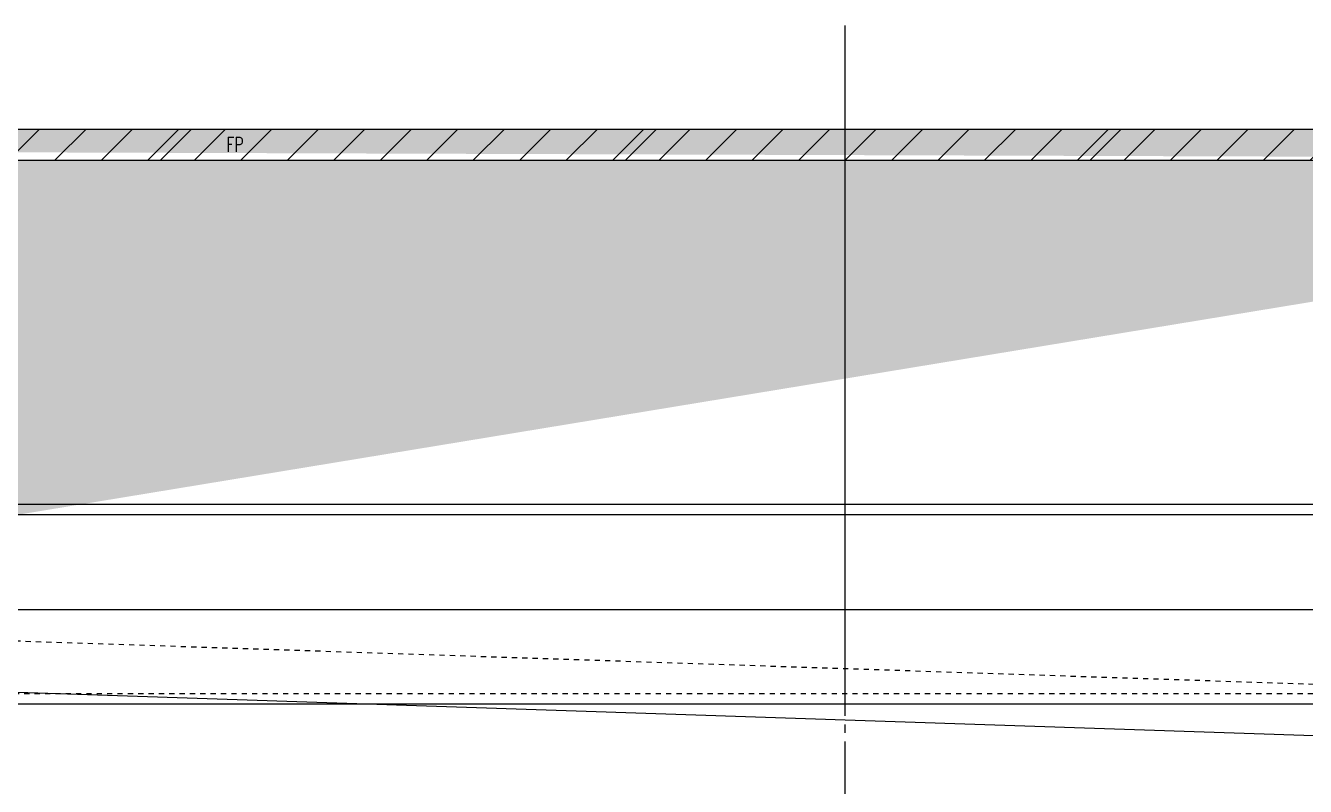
# Model space of a CAD drawing. Header units: millimetres. Extents: x -192235 to 515711, y 45168 to 947868.
# Drawn here: x 167088 to 179450, y 476651 to 484000 of the extents above; entities that cross this region are included whole.
import ezdxf

# ---------------------------------------------------------------- set-up
doc = ezdxf.new("R2010")
doc.units = ezdxf.units.MM
doc.header["$LTSCALE"] = 1000
doc.linetypes.add('TPH12-SEC-@20-1$0$CENTERK5', pattern=[6.916, 6.667, -0.083, 0.083, -0.083])
doc.linetypes.add('TPH12-SEC-@20-1$0$DOTK1', pattern=[0.1, 0.05, -0.05])
for name, color, linetype in [('TPH12-SEC-@20-1$0$H-SIN', 252, 'TPH12-SEC-@20-1$0$CENTERK5'), ('TPH12-SEC-@20-1$0$MEJI', 252, 'Continuous'), ('TPH12-SEC-@20-1$0$SUGATA3', 252, 'Continuous'), ('TPH12-SEC-@20-1$0$SUGATAD', 252, 'TPH12-SEC-@20-1$0$DOTK1')]:
    doc.layers.add(name, color=color, linetype=linetype)
doc.styles.add('dim-txt', font='simplex.shx', dxfattribs={"width": 0.8})

# ---------------------------------------------------------------- blocks, each defined once
blk = doc.blocks.new('TPH12-SEC-@20-1')
at = {"layer": 'DEFPOINTS'}
blk.add_line((192650, 476701.7), (145000, 478290), dxfattribs=at)
at = {"layer": 'TPH12-SEC-@20-1$0$H-SIN'}
blk.add_line((175000, 484000), (175000, 447500), dxfattribs=at)
at = {"layer": 'TPH12-SEC-@20-1$0$MEJI'}
for p, q in [((193850, 478355), (98300, 478355)), ((193850, 477445), (98300, 477445))]:
    blk.add_line(p, q, dxfattribs=at)
at = {"layer": 'TPH12-SEC-@20-1$0$SUGATA3'}
for p, q in [((193875, 479375), (98275, 479375)), ((193875, 479275), (98275, 479275))]:
    blk.add_line(p, q, dxfattribs=at)
at = {"layer": 'TPH12-SEC-@20-1$0$SUGATAD'}
for p, q in [((145000, 478790), (192800, 477196.7)), ((191725, 477545), (98275, 477545)), ((191725, 477445), (98275, 477445))]:
    blk.add_line(p, q, dxfattribs=at)

msp = doc.modelspace()

# ---------------------------------------------------------------- hatches: boundary and pattern name
at = {"true_color": 0xffffff}
h = msp.add_hatch(dxfattribs=at)
h.set_pattern_fill('ANSI31', scale=0.1)
edge = h.paths.add_edge_path()
edge.add_line((100000, 482700), (189649.99998, 482700))
edge.add_line((100000, 483000), (189649.99998, 483000))
edge.add_line((118433.49298, 471281.03175), (116868.88374, 471281.03175))
h.paths.add_polyline_path([(106717.73794, 482746.34146), (106937.07128, 482746.34146), (106937.07128, 482956.34146), (106717.73794, 482956.34146)], flags=25)
h.paths.add_polyline_path([(116851.27788, 482746.34146), (117070.61122, 482746.34146), (117070.61122, 482956.34146), (116851.27788, 482956.34146)], flags=25)
h.paths.add_polyline_path([(126310.22085, 482746.34146), (126529.55419, 482746.34146), (126529.55419, 482956.34146), (126310.22085, 482956.34146)], flags=25)
h.paths.add_polyline_path([(137161.91916, 482746.34146), (137381.2525, 482746.34146), (137381.2525, 482956.34146), (137161.91916, 482956.34146)], flags=25)
h.paths.add_polyline_path([(147414.49447, 482746.34146), (147633.82781, 482746.34146), (147633.82781, 482956.34146), (147414.49447, 482956.34146)], flags=25)
h.paths.add_polyline_path([(157005.85385, 482746.34146), (157225.18718, 482746.34146), (157225.18718, 482956.34146), (157005.85385, 482956.34146)], flags=25)
h.paths.add_polyline_path([(181423.90981, 482746.34146), (181643.24315, 482746.34146), (181643.24315, 482956.34146), (181423.90981, 482956.34146)], flags=25)
h.paths.add_polyline_path([(168993.12099, 482746.34146), (169212.45433, 482746.34146), (169212.45433, 482956.34146), (168993.12099, 482956.34146)], flags=25)
h = msp.add_hatch(dxfattribs=at)
h.set_pattern_fill('ANSI31', scale=1000)
edge = h.paths.add_edge_path()
edge.add_line((189650, 483000), (189649.99998, 482700))
edge.add_line((100000, 483000), (100000, 482700))
edge.add_line((100000, 482700), (189649.99998, 482700))
edge.add_line((100000, 483000), (189649.99998, 483000))
h.paths.add_polyline_path([(106717.73794, 482746.34146), (106937.07128, 482746.34146), (106937.07128, 482956.34146), (106717.73794, 482956.34146)], flags=24)
h.paths.add_polyline_path([(116851.27788, 482746.34146), (117070.61122, 482746.34146), (117070.61122, 482956.34146), (116851.27788, 482956.34146)], flags=24)
h.paths.add_polyline_path([(126310.22085, 482746.34146), (126529.55419, 482746.34146), (126529.55419, 482956.34146), (126310.22085, 482956.34146)], flags=24)
h.paths.add_polyline_path([(137161.91916, 482746.34146), (137381.2525, 482746.34146), (137381.2525, 482956.34146), (137161.91916, 482956.34146)], flags=24)
h.paths.add_polyline_path([(147414.49447, 482746.34146), (147633.82781, 482746.34146), (147633.82781, 482956.34146), (147414.49447, 482956.34146)], flags=24)
h.paths.add_polyline_path([(157005.85385, 482746.34146), (157225.18718, 482746.34146), (157225.18718, 482956.34146), (157005.85385, 482956.34146)], flags=24)
h.paths.add_polyline_path([(181423.90981, 482746.34146), (181643.24315, 482746.34146), (181643.24315, 482956.34146), (181423.90981, 482956.34146)], flags=24)
h.paths.add_polyline_path([(168993.12099, 482746.34146), (169212.45433, 482746.34146), (169212.45433, 482956.34146), (168993.12099, 482956.34146)], flags=24)
h = msp.add_hatch()
h.set_pattern_fill('ANSI31', color=1, scale=100)
h.set_pattern_definition([(45, (0, 10000), (-224.5064, 224.5064), [])])
edge = h.paths.add_edge_path()
edge.add_line((189650, 483000), (189649.99998, 482700))
edge.add_line((100000, 483000), (100000, 482700))
edge.add_line((100000, 482700), (189649.99998, 482700))
edge.add_line((100000, 483000), (189649.99998, 483000))
h.paths.add_polyline_path([(106717.73794, 482746.34146), (106937.07128, 482746.34146), (106937.07128, 482956.34146), (106717.73794, 482956.34146)], flags=24)
h.paths.add_polyline_path([(116851.27788, 482746.34146), (117070.61122, 482746.34146), (117070.61122, 482956.34146), (116851.27788, 482956.34146)], flags=24)
h.paths.add_polyline_path([(126310.22085, 482746.34146), (126529.55419, 482746.34146), (126529.55419, 482956.34146), (126310.22085, 482956.34146)], flags=24)
h.paths.add_polyline_path([(137161.91916, 482746.34146), (137381.2525, 482746.34146), (137381.2525, 482956.34146), (137161.91916, 482956.34146)], flags=24)
h.paths.add_polyline_path([(147414.49447, 482746.34146), (147633.82781, 482746.34146), (147633.82781, 482956.34146), (147414.49447, 482956.34146)], flags=24)
h.paths.add_polyline_path([(157005.85385, 482746.34146), (157225.18718, 482746.34146), (157225.18718, 482956.34146), (157005.85385, 482956.34146)], flags=24)
h.paths.add_polyline_path([(181423.90981, 482746.34146), (181643.24315, 482746.34146), (181643.24315, 482956.34146), (181423.90981, 482956.34146)], flags=24)
h.paths.add_polyline_path([(168993.12099, 482746.34146), (169212.45433, 482746.34146), (169212.45433, 482956.34146), (168993.12099, 482956.34146)], flags=24)

# ---------------------------------------------------------------- linework, layer by layer
at = {"color": 1}
for p, q in [((100000, 483000), (189649.99998, 483000)), ((100000, 482700), (189649.99998, 482700))]:
    msp.add_line(p, q, dxfattribs=at)

# ---------------------------------------------------------------- texts
at = {"color": 1, "style": 'dim-txt', "width": 0.7}
msp.add_text('FP', height=140, dxfattribs=at).set_placement((169028.12099, 482781.34146))

# ---------------------------------------------------------------- next in the draw order: block references
msp.add_blockref('TPH12-SEC-@20-1', (0, 0))

doc.saveas('drawing.dxf')
